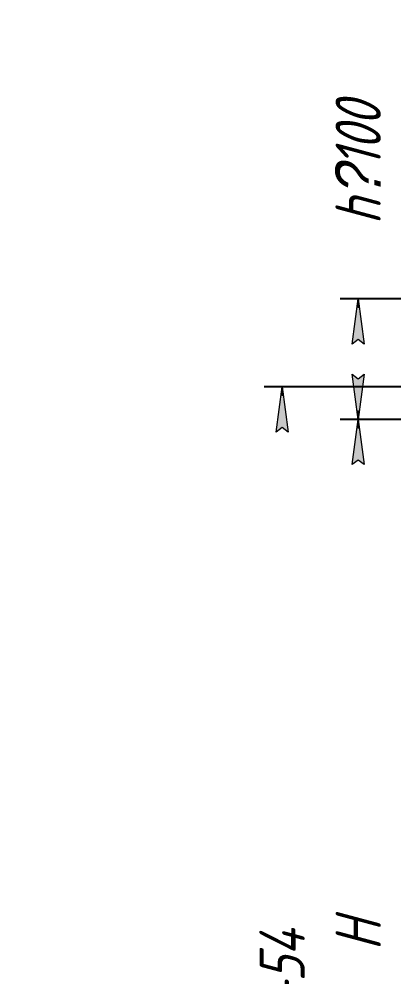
# Model space of a CAD drawing. Header units: millimetres. Extents: x 0 to 840, y 0 to 594.
# Drawn here: x 420 to 461.4, y 349.3 to 455.1 of the extents above; entities that cross this region are included whole.
import ezdxf

# ---------------------------------------------------------------- set-up
doc = ezdxf.new("R2010")
doc.units = ezdxf.units.MM
doc.linetypes.add('K5LT_THIN', pattern=[0])
doc.layers.add('Системный слой', color=7, linetype='Continuous')
doc.styles.add('KDIMTEXTSTYLE', font='GOST_AU.SHX', dxfattribs={"width": 0.96, "oblique": 15, "height": 5})
doc.dimstyles.new('KDIMSTYLE (0.07)', dxfattribs={"dimtxt": 5, "dimasz": 1, "dimexe": 2, "dimexo": 0, "dimgap": 1, "dimtad": 1, "dimlfac": 15, "dimtxsty": 'KDIMTEXTSTYLE', "dimsah": 1, "dimcen": 0, "dimdle": 1, "dimadec": 0, "dimazin": 0, "dimtfac": 0.667, "dimtmove": 0, "dimatfit": 3, "dimfxl": 1, "dimtvp": 1, "dimtolj": 1, "dimtzin": 0, "dimarcsym": 0})

# ---------------------------------------------------------------- blocks, each defined once
blk = doc.blocks.new('KDIMARROW_01')
at = {"layer": 'Системный слой'}
blk.add_hatch(color=0, dxfattribs=at).paths.add_polyline_path([(0, 0), (-5, 0.66), (-4.5, 0), (-5, -0.66)])
at = {"layer": 'Системный слой', "color": 0, "linetype": 'K5LT_THIN', "lineweight": 18}
for p, q in [((-4.5, 0), (-5, 0.66)), ((-5, 0.66), (0, 0)), ((0, 0), (-5, -0.66)), ((-5, -0.66), (-4.5, 0)), ((0, 0), (-1, 0))]:
    blk.add_line(p, q, dxfattribs=at)

msp = doc.modelspace()

# ---------------------------------------------------------------- dimensions: what is measured, and where the dimension line sits
at = {"layer": 'Системный слой', "color": 7}
for base, p1, p2, location, text in [((457.46398, 424.19898), (462.84326, 410.87739), (474.38698, 424.19898), (457.46398, 439.18264), '\\H5.0;\\W0.965;\\Q15;\\H5.0;\\W0.965;\\Q15;\\Q15;h\\Q15;\uf016\\Q15;100'), ((449.06714, 414.47739), (462.84326, 276.54406), (474.78698, 414.47739), (449.06714, 345.51072), '\\H5.0;\\W0.965;\\Q15;\\H5.0;\\W0.965;\\Q15;\\Q15;A=H+54'), ((457.46398, 410.87739), (468.61512, 276.54406), (462.84326, 410.87739), (457.46398, 353.87739), '\\H5.0;\\W0.965;\\Q15;\\H5.0;\\W0.965;\\Q15;\\Q15;H')]:
    msp.add_linear_dim(base=base, p1=p1, p2=p2, angle=90, location=location, text=text, dimstyle='KDIMSTYLE (0.07)', override={"dimexo": 0, "dimblk1": 'KDIMARROW_01', "dimblk2": 'KDIMARROW_01', "dimse1": 0, "dimse2": 0, "dimclrt": 7, "dimtolj": 1}, dxfattribs=at).render()

doc.saveas('drawing.dxf')
